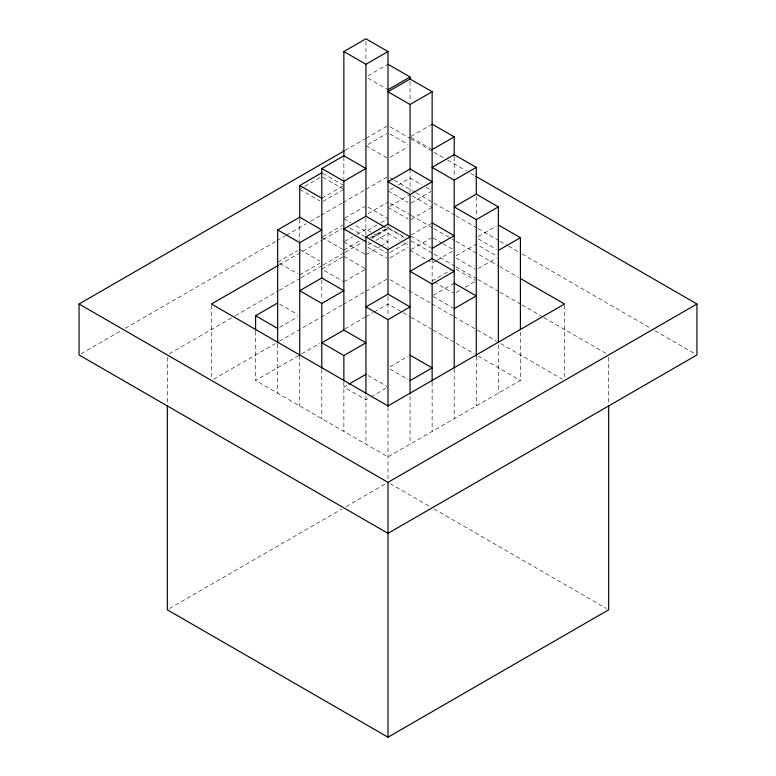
<?xml version="1.0" encoding="UTF-8"?>
<svg xmlns="http://www.w3.org/2000/svg" width="776" height="776" viewBox="0 0 776 776"><rect width="100%" height="100%" fill="white"/><g stroke="black" fill="none" stroke-linecap="round" stroke-linejoin="round"><path stroke-width="0.58" stroke-dasharray="3.88 2.91" d="M367.94 75.835L387.001 64.835M345.058 150.418L364.962 138.923M366.01 138.322L386.952 126.226M367.94 144.501L387.001 133.491M300.729 188.733L303.736 186.997M304.745 186.415L321.798 176.569M411.076 136.314L432.135 124.15M390.008 157.237L408.06 146.809M321.798 198.268L342.856 186.104M322.797 201.479L343.865 189.315M81.141 353.759L120.94 330.78M125.12 328.364L275.936 241.287M276.983 240.686L285.364 235.846M286.412 235.244L306.307 223.75M310.497 221.335L319.925 215.893M320.973 215.291L341.915 203.196M342.963 202.594L364.962 189.897M366.01 189.286L386.952 177.2M390.008 189.674L394.014 187.356M398.03 185.037L410.067 178.092L422.105 185.037M344.864 218.066L364.924 206.484M277.662 262.181L297.722 250.6M322.797 236.738L342.856 225.156M279.36 264.8L322.185 240.065M323.233 239.464L342.032 228.61M368.154 213.536L388 202.07M390.008 206.193L410.067 194.611M411.076 202.992L431.136 191.41M344.864 241.375L352.896 236.738M356.902 234.43L365.933 229.211L370.947 232.111M376.961 225.021L365.933 231.384L354.894 225.021M380.977 222.702L388 218.648M299.73 274.917L319.79 263.336M343.865 250.056L359.909 240.793M169.411 353.759L234.255 316.317M235.303 315.716L278.177 290.961M279.224 290.35L300.147 278.274M301.195 277.672L322.108 265.596M323.155 264.994L344.069 252.918M345.116 252.316L362.896 242.044M370.22 237.825L388 227.552L405.78 237.825M371.946 237.485L388 228.222L404.053 237.485M371.946 238.222L388 228.949L385.992 227.795M342.856 256.934L321.798 269.088L342.856 281.251M411.076 219.511L432.135 207.347M367.94 245.022L371.946 242.704M375.962 240.385L388 233.44L400.038 240.385M365.933 254.693L379.978 246.584M380.977 246.011L388 241.957L371.946 232.693M411.076 235.089L431.136 223.507M390.008 252.549L408.06 242.122M343.865 281.834L364.924 269.67M390.008 257.768L408.06 247.34M411.076 249.62L431.136 238.038M279.661 327.307L297.722 316.88M213.546 379.241L275.179 343.661M279.36 341.246L320.1 317.724M321.138 317.122L342.032 305.055M343.079 304.454L365.021 291.786M366.059 291.184L386.952 279.118M436.151 260.629L432.135 262.938L428.129 260.629M437.15 260.047L453.203 250.784M478.278 236.544L496.339 226.117M456.21 255.77L476.27 244.188L496.339 255.77M255.585 331.303L255.585 380.444L299.73 354.962M301.728 353.808L319.79 343.38M344.864 328.908L364.924 317.326M365.933 316.744L372.955 312.689M373.954 312.107L388 303.998L402.046 312.107M432.135 280.844L450.196 270.426M478.278 268.515L496.339 258.088M433.144 295.336L454.202 283.182M456.21 292.426L461.225 289.535M465.241 287.217L476.27 280.844M346.872 385.332L343.865 387.069L365.933 399.805L369.948 397.487M390.008 366.738L408.06 356.31M370.947 396.914L387.001 387.641M520.415 332.06L520.415 380.444L388 456.889L255.585 380.444M169.411 608.578L341.983 508.949M346.164 506.534L386.952 482.982M367.94 78.153L387.001 89.153M411.076 137.468L431.136 149.05M390.095 126.837L409.99 138.322M411.037 138.923L433.037 151.63M434.085 152.232L446.646 159.487M447.694 160.089L466.551 170.972M470.741 173.397L474.931 175.812M390.008 134.073L408.06 144.501M365.933 145.655L387.001 157.819M426.121 187.356L431.136 190.256M390.095 177.801L393.238 179.615M394.286 180.216L415.228 192.312M416.275 192.914L433.037 202.594M434.085 203.196L455.027 215.291M456.075 215.893L477.017 227.989M478.065 228.59L499.017 240.686M500.064 241.287L507.397 245.526M508.445 246.128L521.006 253.383M522.054 253.985L650.88 328.364M655.06 330.78L694.86 353.759M412.075 195.765L431.136 206.775M478.278 238.862L496.339 249.28M388 190.838L408.06 202.42M390.085 203.273L409.941 214.739M410.979 215.34L432.921 228.008M433.968 228.61L450.681 238.261M451.719 238.862L454.862 240.676M455.9 241.278L498.735 266.003M499.783 266.605L518.581 277.459M388 207.347L408.06 218.929M322.797 173.368L342.856 184.95M433.144 238.038L442.165 243.247M443.174 243.829L453.203 249.62M322.797 177.151L342.856 188.733M367.94 207.066L387.001 218.066M456.21 258.088L475.271 269.097M411.076 236.253L431.136 247.835M411.008 240.841L432.969 253.519M434.017 254.121L454.94 266.197M455.987 266.808L476.9 278.885M477.948 279.486L498.861 291.563M499.909 292.164L520.832 304.24M521.87 304.842L542.793 316.918M543.84 317.53L608.685 354.962M456.21 269.262L475.271 280.272M404.053 242.704L408.06 245.022M410.067 250.202L427.12 260.047M299.73 189.315L319.79 200.897M343.865 218.648L350.888 222.702M349.879 228.047L364.924 236.738M367.94 242.122L387.001 253.121M434.143 282.008L453.203 293.008M367.94 247.34L387.001 258.34M343.865 241.957L364.924 254.121M433.144 296.5L453.203 308.082M321.798 237.32L342.856 249.484M390.085 279.729L407.846 289.981M408.894 290.583L430.835 303.251M431.873 303.852L452.767 315.91M453.815 316.521L496.64 341.246M500.821 343.661L562.455 379.241M343.865 256.352L364.924 268.515M299.73 249.435L319.79 261.017M403.045 312.689L410.067 316.744M411.076 317.326L431.136 328.908M433.144 330.062L453.203 341.644M456.21 343.38L474.272 353.808M478.278 356.126L520.415 380.444M279.661 263.336L297.722 273.763M279.661 304.144L297.722 314.561M390.008 369.046L408.06 379.474M367.94 375.487L387.001 386.487M390.095 483.584L429.836 506.534M434.017 508.949L606.59 608.578M608.685 357.377L608.685 403.277M564.55 305.191L564.55 378.058M498.337 344.796L498.337 393.19M476.27 196.561L476.27 217.135M476.27 356.368L476.27 405.926M454.202 157.062L454.202 177.82M454.202 369.104L454.202 418.671M432.135 258.592L432.135 282.677M432.135 382.277L432.135 431.407M410.067 81.422L410.067 102.151M410.067 169.003L410.067 192.477M410.067 396.216L410.067 444.153M388 225.758L388 247.816M388 296.393L388 317.142M388 407.119L388 479.985M365.933 41.206L365.933 61.614M365.933 217.755L365.933 235.07M365.933 396.187L365.933 444.153M343.865 156.946L343.865 179.576M343.865 382.219L343.865 431.407M321.798 279.884L321.798 300.264M321.798 369.298L321.798 418.671M299.73 219.375L299.73 241.016M299.73 355.515L299.73 405.926M277.662 344.049L277.662 393.19M211.45 305.191L211.45 378.058M167.315 357.377L167.315 403.277"/><path stroke-width="1.16" d="M321.798 277.954L343.865 290.699L321.798 303.435L299.73 290.699L321.798 277.954L321.798 168.499L343.865 155.763L343.865 51.546L365.933 38.8L388 51.546L388 224.613M343.865 51.546L365.933 64.282L388 51.546M388 89.735L410.067 76.989L410.067 79.385M432.135 91.743L410.067 78.997L388 91.743L410.067 104.479L432.135 91.743L432.135 258.592L410.067 271.328L432.135 284.074L454.202 271.328L432.135 258.592M475.979 176.414L696.955 303.998L696.955 354.962L388 533.335L79.045 354.962L79.045 303.998L344.01 151.019M299.73 218.172L299.73 185.522L321.798 172.786M321.798 168.499L343.865 181.244L365.933 168.499L343.865 155.763M277.662 229.948L299.73 217.212L321.798 229.948L299.73 242.694L277.662 229.948L277.662 342.846M432.135 149.632L454.202 136.886L454.202 156.151M410.067 169.003L388 181.739L410.067 194.485L432.135 181.739L410.067 169.003L410.067 104.479M278.312 265.402L211.45 303.998L388 405.926L564.55 303.998L520.667 278.671M384.993 227.213L365.933 216.213L343.865 228.949L365.933 241.695M476.27 167.383L454.202 154.647L432.135 167.383L454.202 180.129L476.27 167.383L476.27 194.145L454.202 206.882L476.27 219.627L498.337 206.882L498.337 342.381M365.933 236.913L388 224.167L410.067 236.913L388 249.649L365.933 236.913L365.933 393.772M255.585 330.11L255.585 315.725L277.662 302.98M432.135 248.407L454.202 235.671L432.135 222.925M388 294.182L365.933 306.927L388 319.663L410.067 306.927L388 294.182L388 249.649M343.865 330.062L321.798 342.798L343.865 355.544L365.933 342.798L343.865 330.062L343.865 181.244M498.337 250.444L520.415 237.698L520.415 329.635M454.202 308.664L476.27 295.918L454.202 283.182M348.88 384.168L365.933 374.323M410.067 380.628L432.135 367.892L410.067 355.146M79.045 303.998L388 482.371L696.955 303.998M167.315 405.693L167.315 609.79L388 737.2L608.685 609.79L608.685 405.693M388 64.253L410.067 76.989M432.135 124.15L454.202 136.886M476.27 194.145L498.337 206.882M498.337 224.962L520.415 237.698M299.73 185.522L321.798 198.268M255.585 315.725L277.662 328.461M476.27 219.627L476.27 356.368M454.202 180.129L454.202 367.902M432.135 284.074L432.135 381.074M410.067 194.485L410.067 393.82M388 319.663L388 406.333M388 482.371L388 737.2M365.933 64.282L365.933 216.213M343.865 355.544L343.865 381.006M321.798 303.435L321.798 368.086M299.73 242.694L299.73 355.515"/></g></svg>
